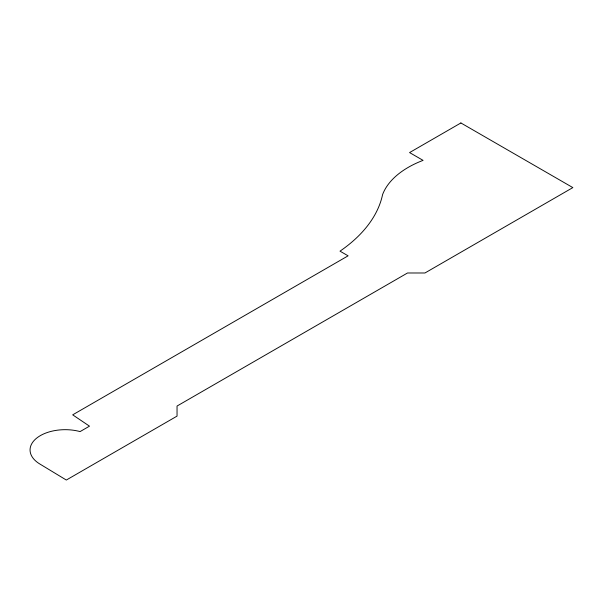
<?xml version="1.0" encoding="UTF-8"?>
<svg xmlns="http://www.w3.org/2000/svg" width="603" height="603" viewBox="0 0 603 603"><rect width="100%" height="100%" fill="white"/><g stroke="black" fill="none" stroke-linecap="round" stroke-linejoin="round"><path stroke-width="0.9" d="M460.888 122.959L409.58 152.574L423.072 160.368A95.048 54.873 0 0 0 382.566 194.656A187.661 108.344 0 0 1 340.009 251.157L348.104 255.83L72.684 414.841L89.493 426.163L80.093 431.59A35.14 20.283 0 0 0 36.677 438.117A35.14 20.283 0 0 0 39.768 463.963L66.322 480.041L177.041 416.115L177.041 406.045L407.515 272.986L424.957 272.986L572.85 187.601L460.888 122.959"/></g></svg>
